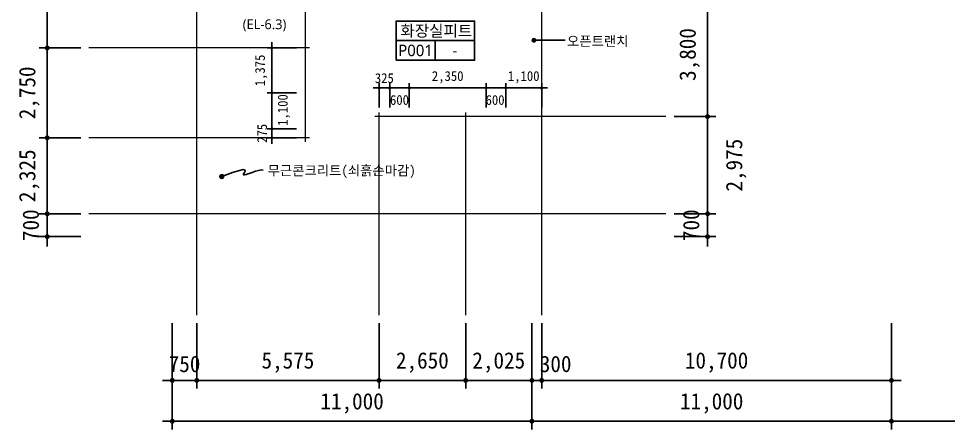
# Model space of a CAD drawing. Header units: inches. Extents: x 3675 to 732988, y -33059 to 70575.
# Drawn here: x 124211 to 152654, y 8388 to 20962 of the extents above; entities that cross this region are included whole.
import ezdxf
from ezdxf.enums import TextEntityAlignment as Align

# ---------------------------------------------------------------- set-up
doc = ezdxf.new("R2010")
doc.units = ezdxf.units.IN
doc.header["$MEASUREMENT"] = 0
doc.linetypes.add('CEN', pattern=[62, 60, -1, 0, -1])
doc.layers.get('0').update_dxf_attribs({"linetype": 'CONTINUOUS'})
for name, color, linetype, lineweight in [('A-AXIS-LINE', 1, 'CEN', 15), ('A-DIMS', 7, 'CONTINUOUS', 25), ('A-MKXS-LEAD', 7, 'CONTINUOUS', 25), ('A-MKXS-TEXT1', 3, 'CONTINUOUS', 25), ('A-MKXX-NAME', 3, 'CONTINUOUS', 25), ('A-MKXX-SYMB', 7, 'CONTINUOUS', 25), ('A-XXXX-TXT2', 3, 'CONTINUOUS', 25)]:
    doc.layers.add(name, color=color, linetype=linetype, lineweight=lineweight)
doc.styles.add('HY울릉도L', font='H2GTRE.TTF')
doc.styles.add('돋움체', font='')
doc.styles.add('맑은고딕', font='malgun.ttf')
doc.styles.get('돋움체').set_extended_font_data('DotumChe')
doc.dimstyles.new('CDIM', dxfattribs={"dimtxt": 2, "dimasz": 0.6, "dimexe": 1, "dimexo": 1, "dimgap": 1, "dimtad": 1, "dimdec": 0, "dimrnd": 0.5, "dimzin": 0, "dimdsep": 32, "dimlunit": 6, "dimtxsty": 'HY울릉도L', "dimblk1": '_CIDOT', "dimblk2": '_CIDOT', "dimsah": 1, "dimcen": 4.5, "dimclrd": 2, "dimclre": 2, "dimclrt": 7, "dimadec": 0, "dimazin": 0, "dimtfac": 1, "dimtdec": 0, "dimtix": 1, "dimtmove": 2, "dimatfit": 1, "dimldrblk": '_CIDOT', "dimfxl": 1, "dimtolj": 1, "dimtzin": 0, "dimlwd": -1, "dimarcsym": 0})

# ---------------------------------------------------------------- blocks, each defined once
blk = doc.blocks.new('_CIDOT')
at = {"color": 0, "linetype": 'ByBlock'}
blk.add_line((2, 0), (-1, 0), dxfattribs=at)
at = {"color": 0, "linetype": 'ByBlock', "const_width": 0.5}
blk.add_lwpolyline([(-0.25, 0, 1), (0.25, 0, 1)], format="xyb", close=True, dxfattribs=at)
blk = doc.blocks.new('*D100')
at = {"layer": 'A-DIMS', "lineweight": -2, "transparency": 16777216}
for p, q in [((128913, 11638), (128913, 9638)), ((129663, 11638), (129663, 9638))]:
    blk.add_line(p, q, dxfattribs=at)
at = {"layer": 'A-DIMS', "transparency": 16777216}
for p, q in [((128763, 9888), (128613, 9888)), ((129663, 9888), (128913, 9888)), ((129813, 9888), (129963, 9888))]:
    blk.add_line(p, q, dxfattribs=at)
at = {"layer": 'A-DIMS', "transparency": 16777216, "xscale": 150, "yscale": 150, "zscale": 150}
blk.add_blockref('_CIDOT', (128913, 9888), dxfattribs=at)
at = {"layer": 'A-DIMS', "transparency": 16777216, "xscale": 150, "yscale": 150, "zscale": 150, "rotation": 180}
blk.add_blockref('_CIDOT', (129663, 9888), dxfattribs=at)
at = {"layer": 'A-DIMS', "color": 3, "transparency": 16777216, "insert": (129288, 10388), "char_height": 500, "attachment_point": 5, "style": '돋움체'}
blk.add_mtext('\\A1;750', dxfattribs=at)
blk = doc.blocks.new('*D101')
at = {"layer": 'A-DIMS', "transparency": 16777216}
for p, q in [((125087, 15138), (125087, 15288)), ((125087, 14988), (125087, 14288)), ((125087, 14138), (125087, 13988))]:
    blk.add_line(p, q, dxfattribs=at)
at = {"layer": 'A-DIMS', "lineweight": -2, "transparency": 16777216}
for p, q in [((126113, 14988), (124837, 14988)), ((126113, 14288), (124837, 14288))]:
    blk.add_line(p, q, dxfattribs=at)
at = {"layer": 'A-DIMS', "transparency": 16777216, "xscale": 150, "yscale": 150, "zscale": 150}
for p, rotation in [((125087, 14988), 270), ((125087, 14288), 90)]:
    blk.add_blockref('_CIDOT', p, dxfattribs=dict(at, rotation=rotation))
at = {"layer": 'A-DIMS', "color": 3, "transparency": 16777216, "insert": (124587, 14638), "char_height": 500, "attachment_point": 5, "rotation": 90, "style": '돋움체'}
blk.add_mtext('\\A1;700', dxfattribs=at)
blk = doc.blocks.new('*D120')
at = {"layer": 'A-DIMS', "lineweight": -2, "transparency": 16777216}
for p, q in [((129663, 11638), (129663, 9638)), ((135238, 11638), (135238, 9638))]:
    blk.add_line(p, q, dxfattribs=at)
at = {"layer": 'A-DIMS', "transparency": 16777216}
blk.add_line((135088, 9888), (129813, 9888), dxfattribs=at)
at = {"layer": 'A-DIMS', "transparency": 16777216, "xscale": 150, "yscale": 150, "zscale": 150, "rotation": 180}
blk.add_blockref('_CIDOT', (129663, 9888), dxfattribs=at)
at = {"layer": 'A-DIMS', "transparency": 16777216, "xscale": 150, "yscale": 150, "zscale": 150}
blk.add_blockref('_CIDOT', (135238, 9888), dxfattribs=at)
at = {"layer": 'A-DIMS', "color": 3, "transparency": 16777216, "insert": (132450, 10435), "char_height": 500, "attachment_point": 5, "style": '돋움체'}
blk.add_mtext('\\A1;5,575', dxfattribs=at)
blk = doc.blocks.new('*D121')
at = {"layer": 'A-DIMS', "lineweight": -2, "transparency": 16777216}
for p, q in [((137888, 11638), (137888, 9638)), ((139913, 11638), (139913, 9638))]:
    blk.add_line(p, q, dxfattribs=at)
at = {"layer": 'A-DIMS', "transparency": 16777216}
for p, q in [((137738, 9888), (137588, 9888)), ((139913, 9888), (137888, 9888)), ((140063, 9888), (140213, 9888))]:
    blk.add_line(p, q, dxfattribs=at)
at = {"layer": 'A-DIMS', "transparency": 16777216, "xscale": 150, "yscale": 150, "zscale": 150}
blk.add_blockref('_CIDOT', (137888, 9888), dxfattribs=at)
at = {"layer": 'A-DIMS', "transparency": 16777216, "xscale": 150, "yscale": 150, "zscale": 150, "rotation": 180}
blk.add_blockref('_CIDOT', (139913, 9888), dxfattribs=at)
at = {"layer": 'A-DIMS', "color": 3, "transparency": 16777216, "insert": (138900, 10435), "char_height": 500, "attachment_point": 5, "style": '돋움체'}
blk.add_mtext('\\A1;2,025', dxfattribs=at)
blk = doc.blocks.new('*D122')
at = {"layer": 'A-DIMS', "lineweight": -2, "transparency": 16777216}
for p, q in [((139913, 11638), (139913, 9638)), ((140213, 11638), (140213, 9638))]:
    blk.add_line(p, q, dxfattribs=at)
at = {"layer": 'A-DIMS', "transparency": 16777216}
for p, q in [((139763, 9888), (139613, 9888)), ((139913, 9888), (140213, 9888)), ((140363, 9888), (140513, 9888))]:
    blk.add_line(p, q, dxfattribs=at)
at = {"layer": 'A-DIMS', "transparency": 16777216, "xscale": 150, "yscale": 150, "zscale": 150}
blk.add_blockref('_CIDOT', (139913, 9888), dxfattribs=at)
at = {"layer": 'A-DIMS', "transparency": 16777216, "xscale": 150, "yscale": 150, "zscale": 150, "rotation": 180}
blk.add_blockref('_CIDOT', (140213, 9888), dxfattribs=at)
at = {"layer": 'A-DIMS', "color": 3, "transparency": 16777216, "insert": (140640, 10388), "char_height": 500, "attachment_point": 5, "style": '돋움체'}
blk.add_mtext('\\A1;300', dxfattribs=at)
blk = doc.blocks.new('*D123')
at = {"layer": 'A-DIMS', "lineweight": -2, "transparency": 16777216}
for p, q in [((135238, 11638), (135238, 9638)), ((137888, 11638), (137888, 9638))]:
    blk.add_line(p, q, dxfattribs=at)
at = {"layer": 'A-DIMS', "transparency": 16777216}
blk.add_line((135388, 9888), (137738, 9888), dxfattribs=at)
at = {"layer": 'A-DIMS', "transparency": 16777216, "xscale": 150, "yscale": 150, "zscale": 150, "rotation": 180}
blk.add_blockref('_CIDOT', (135238, 9888), dxfattribs=at)
at = {"layer": 'A-DIMS', "transparency": 16777216, "xscale": 150, "yscale": 150, "zscale": 150}
blk.add_blockref('_CIDOT', (137888, 9888), dxfattribs=at)
at = {"layer": 'A-DIMS', "color": 3, "transparency": 16777216, "insert": (136563, 10435), "char_height": 500, "attachment_point": 5, "style": '돋움체'}
blk.add_mtext('\\A1;2,650', dxfattribs=at)
blk = doc.blocks.new('*D125')
at = {"layer": 'A-DIMS', "lineweight": -2, "transparency": 16777216}
for p, q in [((144263, 21763), (145538, 21763)), ((144263, 17963), (145538, 17963))]:
    blk.add_line(p, q, dxfattribs=at)
at = {"layer": 'A-DIMS', "transparency": 16777216}
blk.add_line((145288, 21613), (145288, 18113), dxfattribs=at)
at = {"layer": 'A-DIMS', "transparency": 16777216, "xscale": 150, "yscale": 150, "zscale": 150}
for p, rotation in [((145288, 21763), 90), ((145288, 17963), 270)]:
    blk.add_blockref('_CIDOT', p, dxfattribs=dict(at, rotation=rotation))
at = {"layer": 'A-DIMS', "color": 3, "transparency": 16777216, "insert": (144740, 19863), "char_height": 500, "attachment_point": 5, "rotation": 90, "style": '돋움체'}
blk.add_mtext('\\A1;3,800', dxfattribs=at)
blk = doc.blocks.new('*D128')
at = {"layer": 'A-DIMS', "lineweight": -2, "transparency": 16777216}
for p, q in [((144263, 17963), (145538, 17963)), ((144263, 14988), (145538, 14988))]:
    blk.add_line(p, q, dxfattribs=at)
at = {"layer": 'A-DIMS', "transparency": 16777216}
blk.add_line((145288, 15138), (145288, 17813), dxfattribs=at)
at = {"layer": 'A-DIMS', "transparency": 16777216, "xscale": 150, "yscale": 150, "zscale": 150}
for p, rotation in [((145288, 17963), 90), ((145288, 14988), 270)]:
    blk.add_blockref('_CIDOT', p, dxfattribs=dict(at, rotation=rotation))
at = {"layer": 'A-DIMS', "color": 3, "transparency": 16777216, "insert": (146163, 16475), "char_height": 500, "attachment_point": 5, "rotation": 90, "style": '돋움체'}
blk.add_mtext('\\A1;2,975', dxfattribs=at)
blk = doc.blocks.new('*D129')
at = {"layer": 'A-DIMS', "transparency": 16777216}
for p, q in [((145288, 15138), (145288, 15288)), ((145288, 14988), (145288, 14288)), ((145288, 14138), (145288, 13988))]:
    blk.add_line(p, q, dxfattribs=at)
at = {"layer": 'A-DIMS', "lineweight": -2, "transparency": 16777216}
for p, q in [((144263, 14988), (145538, 14988)), ((144263, 14288), (145538, 14288))]:
    blk.add_line(p, q, dxfattribs=at)
at = {"layer": 'A-DIMS', "transparency": 16777216, "xscale": 150, "yscale": 150, "zscale": 150}
for p, rotation in [((145288, 14988), 270), ((145288, 14288), 90)]:
    blk.add_blockref('_CIDOT', p, dxfattribs=dict(at, rotation=rotation))
at = {"layer": 'A-DIMS', "color": 3, "transparency": 16777216, "insert": (144788, 14638), "char_height": 500, "attachment_point": 5, "rotation": 90, "style": '돋움체'}
blk.add_mtext('\\A1;700', dxfattribs=at)
blk = doc.blocks.new('*D154')
at = {"layer": 'A-DIMS', "lineweight": -2, "transparency": 16777216}
for p, q in [((126113, 26988), (124837, 26988)), ((126113, 20063), (124837, 20063))]:
    blk.add_line(p, q, dxfattribs=at)
at = {"layer": 'A-DIMS', "transparency": 16777216}
blk.add_line((125087, 26838), (125087, 20213), dxfattribs=at)
at = {"layer": 'A-DIMS', "transparency": 16777216, "xscale": 150, "yscale": 150, "zscale": 150}
for p, rotation in [((125087, 26988), 90), ((125087, 20063), 270)]:
    blk.add_blockref('_CIDOT', p, dxfattribs=dict(at, rotation=rotation))
at = {"layer": 'A-DIMS', "color": 3, "transparency": 16777216, "insert": (124539, 23525), "char_height": 500, "attachment_point": 5, "rotation": 90, "style": '돋움체'}
blk.add_mtext('\\A1;6,925', dxfattribs=at)
blk = doc.blocks.new('*D155')
at = {"layer": 'A-DIMS', "lineweight": -2, "transparency": 16777216}
for p, q in [((126113, 17313), (124837, 17313)), ((126113, 14988), (124837, 14988))]:
    blk.add_line(p, q, dxfattribs=at)
at = {"layer": 'A-DIMS', "transparency": 16777216}
blk.add_line((125087, 15138), (125087, 17163), dxfattribs=at)
at = {"layer": 'A-DIMS', "transparency": 16777216, "xscale": 150, "yscale": 150, "zscale": 150}
for p, rotation in [((125087, 17313), 90), ((125087, 14988), 270)]:
    blk.add_blockref('_CIDOT', p, dxfattribs=dict(at, rotation=rotation))
at = {"layer": 'A-DIMS', "color": 3, "transparency": 16777216, "insert": (124539, 16150), "char_height": 500, "attachment_point": 5, "rotation": 90, "style": '돋움체'}
blk.add_mtext('\\A1;2,325', dxfattribs=at)
blk = doc.blocks.new('*D156')
at = {"layer": 'A-DIMS', "lineweight": -2, "transparency": 16777216}
for p, q in [((126113, 20063), (124837, 20063)), ((126113, 17313), (124837, 17313))]:
    blk.add_line(p, q, dxfattribs=at)
at = {"layer": 'A-DIMS', "transparency": 16777216}
blk.add_line((125087, 17463), (125087, 19913), dxfattribs=at)
at = {"layer": 'A-DIMS', "transparency": 16777216, "xscale": 150, "yscale": 150, "zscale": 150}
for p, rotation in [((125087, 20063), 90), ((125087, 17313), 270)]:
    blk.add_blockref('_CIDOT', p, dxfattribs=dict(at, rotation=rotation))
at = {"layer": 'A-DIMS', "color": 3, "transparency": 16777216, "insert": (124539, 18688), "char_height": 500, "attachment_point": 5, "rotation": 90, "style": '돋움체'}
blk.add_mtext('\\A1;2,750', dxfattribs=at)
blk = doc.blocks.new('*D170')
at = {"layer": 'A-DIMS', "lineweight": -2, "transparency": 16777216}
for p, q in [((139913, 11638), (139913, 8388)), ((150913, 11638), (150913, 8388))]:
    blk.add_line(p, q, dxfattribs=at)
at = {"layer": 'A-DIMS', "transparency": 16777216}
blk.add_line((140063, 8638), (150763, 8638), dxfattribs=at)
at = {"layer": 'A-DIMS', "transparency": 16777216, "xscale": 150, "yscale": 150, "zscale": 150, "rotation": 180}
blk.add_blockref('_CIDOT', (139913, 8638), dxfattribs=at)
at = {"layer": 'A-DIMS', "transparency": 16777216, "xscale": 150, "yscale": 150, "zscale": 150}
blk.add_blockref('_CIDOT', (150913, 8638), dxfattribs=at)
at = {"layer": 'A-DIMS', "color": 3, "transparency": 16777216, "insert": (145413, 9185), "char_height": 500, "attachment_point": 5, "style": '돋움체'}
blk.add_mtext('\\A1;11,000', dxfattribs=at)
blk = doc.blocks.new('*D171')
at = {"layer": 'A-DIMS', "lineweight": -2, "transparency": 16777216}
for p, q in [((150913, 11638), (150913, 8388)), ((161913, 11638), (161913, 8388))]:
    blk.add_line(p, q, dxfattribs=at)
at = {"layer": 'A-DIMS', "transparency": 16777216}
blk.add_line((151063, 8638), (161763, 8638), dxfattribs=at)
at = {"layer": 'A-DIMS', "transparency": 16777216, "xscale": 150, "yscale": 150, "zscale": 150, "rotation": 180}
blk.add_blockref('_CIDOT', (150913, 8638), dxfattribs=at)
at = {"layer": 'A-DIMS', "transparency": 16777216, "xscale": 150, "yscale": 150, "zscale": 150}
blk.add_blockref('_CIDOT', (161913, 8638), dxfattribs=at)
at = {"layer": 'A-DIMS', "color": 3, "transparency": 16777216, "insert": (156413, 9185), "char_height": 500, "attachment_point": 5, "style": '돋움체'}
blk.add_mtext('\\A1;11,000', dxfattribs=at)
blk = doc.blocks.new('*D169')
at = {"layer": 'A-DIMS', "lineweight": -2, "transparency": 16777216}
for p, q in [((128913, 11638), (128913, 8388)), ((139913, 11638), (139913, 8388))]:
    blk.add_line(p, q, dxfattribs=at)
at = {"layer": 'A-DIMS', "transparency": 16777216}
blk.add_line((129063, 8638), (139763, 8638), dxfattribs=at)
at = {"layer": 'A-DIMS', "transparency": 16777216, "xscale": 150, "yscale": 150, "zscale": 150, "rotation": 180}
blk.add_blockref('_CIDOT', (128913, 8638), dxfattribs=at)
at = {"layer": 'A-DIMS', "transparency": 16777216, "xscale": 150, "yscale": 150, "zscale": 150}
blk.add_blockref('_CIDOT', (139913, 8638), dxfattribs=at)
at = {"layer": 'A-DIMS', "color": 3, "transparency": 16777216, "insert": (134413, 9185), "char_height": 500, "attachment_point": 5, "style": '돋움체'}
blk.add_mtext('\\A1;11,000', dxfattribs=at)
blk = doc.blocks.new('*D173')
at = {"layer": 'A-DIMS', "lineweight": -2, "transparency": 16777216}
for p, q in [((140213, 11638), (140213, 9638)), ((150913, 11638), (150913, 9638))]:
    blk.add_line(p, q, dxfattribs=at)
at = {"layer": 'A-DIMS', "transparency": 16777216}
blk.add_line((150763, 9888), (140363, 9888), dxfattribs=at)
at = {"layer": 'A-DIMS', "transparency": 16777216, "xscale": 150, "yscale": 150, "zscale": 150, "rotation": 180}
blk.add_blockref('_CIDOT', (140213, 9888), dxfattribs=at)
at = {"layer": 'A-DIMS', "transparency": 16777216, "xscale": 150, "yscale": 150, "zscale": 150}
blk.add_blockref('_CIDOT', (150913, 9888), dxfattribs=at)
at = {"layer": 'A-DIMS', "color": 3, "transparency": 16777216, "insert": (145563, 10435), "char_height": 500, "attachment_point": 5, "style": '돋움체'}
blk.add_mtext('\\A1;10,700', dxfattribs=at)
blk = doc.blocks.new('*D594')
at = {"layer": 'A-DIMS', "lineweight": -2, "transparency": 16777216}
for p, q in [((138513, 18238), (138513, 18988)), ((139113, 18238), (139113, 18988))]:
    blk.add_line(p, q, dxfattribs=at)
at = {"layer": 'A-DIMS', "transparency": 16777216}
blk.add_line((139023, 18838), (138603, 18838), dxfattribs=at)
at = {"layer": 'A-DIMS', "transparency": 16777216, "xscale": 90, "yscale": 90, "zscale": 90, "rotation": 180}
blk.add_blockref('_CIDOT', (138513, 18838), dxfattribs=at)
at = {"layer": 'A-DIMS', "transparency": 16777216, "xscale": 90, "yscale": 90, "zscale": 90}
blk.add_blockref('_CIDOT', (139113, 18838), dxfattribs=at)
at = {"layer": 'A-DIMS', "color": 3, "transparency": 16777216, "insert": (138787, 18470), "char_height": 300, "attachment_point": 5, "style": '돋움체'}
blk.add_mtext('\\A1;600', dxfattribs=at)
blk = doc.blocks.new('*D595')
at = {"layer": 'A-DIMS', "transparency": 16777216}
for p, q in [((139023, 18838), (138933, 18838)), ((139113, 18838), (140213, 18838)), ((140303, 18838), (140393, 18838))]:
    blk.add_line(p, q, dxfattribs=at)
at = {"layer": 'A-DIMS', "lineweight": -2, "transparency": 16777216}
for p, q in [((139113, 18238), (139113, 18988)), ((140213, 18238), (140213, 18988))]:
    blk.add_line(p, q, dxfattribs=at)
at = {"layer": 'A-DIMS', "transparency": 16777216, "xscale": 90, "yscale": 90, "zscale": 90}
blk.add_blockref('_CIDOT', (139113, 18838), dxfattribs=at)
at = {"layer": 'A-DIMS', "transparency": 16777216, "xscale": 90, "yscale": 90, "zscale": 90, "rotation": 180}
blk.add_blockref('_CIDOT', (140213, 18838), dxfattribs=at)
at = {"layer": 'A-DIMS', "color": 3, "transparency": 16777216, "insert": (139663, 19166), "char_height": 300, "attachment_point": 5, "style": '돋움체'}
blk.add_mtext('\\A1;1,100', dxfattribs=at)
blk = doc.blocks.new('*D596')
at = {"layer": 'A-DIMS', "lineweight": -2, "transparency": 16777216}
for p, q in [((136163, 18238), (136163, 18988)), ((138513, 18238), (138513, 18988))]:
    blk.add_line(p, q, dxfattribs=at)
at = {"layer": 'A-DIMS', "transparency": 16777216}
blk.add_line((136253, 18838), (138423, 18838), dxfattribs=at)
at = {"layer": 'A-DIMS', "transparency": 16777216, "xscale": 90, "yscale": 90, "zscale": 90, "rotation": 180}
blk.add_blockref('_CIDOT', (136163, 18838), dxfattribs=at)
at = {"layer": 'A-DIMS', "transparency": 16777216, "xscale": 90, "yscale": 90, "zscale": 90}
blk.add_blockref('_CIDOT', (138513, 18838), dxfattribs=at)
at = {"layer": 'A-DIMS', "color": 3, "transparency": 16777216, "insert": (137338, 19166), "char_height": 300, "attachment_point": 5, "style": '돋움체'}
blk.add_mtext('\\A1;2,350', dxfattribs=at)
blk = doc.blocks.new('*D597')
at = {"layer": 'A-DIMS', "lineweight": -2, "transparency": 16777216}
for p, q in [((132713, 18688), (131812, 18688)), ((132713, 17588), (131812, 17588))]:
    blk.add_line(p, q, dxfattribs=at)
at = {"layer": 'A-DIMS', "transparency": 16777216}
blk.add_line((131962, 18598), (131962, 17678), dxfattribs=at)
at = {"layer": 'A-DIMS', "transparency": 16777216, "xscale": 90, "yscale": 90, "zscale": 90}
for p, rotation in [((131962, 18688), 90), ((131962, 17588), 270)]:
    blk.add_blockref('_CIDOT', p, dxfattribs=dict(at, rotation=rotation))
at = {"layer": 'A-DIMS', "color": 3, "transparency": 16777216, "insert": (132330, 18164), "char_height": 300, "attachment_point": 5, "rotation": 90, "style": '돋움체'}
blk.add_mtext('\\A1;1,100', dxfattribs=at)
blk = doc.blocks.new('*D598')
at = {"layer": 'A-DIMS', "lineweight": -2, "transparency": 16777216}
for p, q in [((132712, 20063), (131812, 20063)), ((132713, 18688), (131812, 18688))]:
    blk.add_line(p, q, dxfattribs=at)
at = {"layer": 'A-DIMS', "transparency": 16777216}
blk.add_line((131962, 18778), (131962, 19973), dxfattribs=at)
at = {"layer": 'A-DIMS', "transparency": 16777216, "xscale": 90, "yscale": 90, "zscale": 90}
for p, rotation in [((131962, 20063), 90), ((131962, 18688), 270)]:
    blk.add_blockref('_CIDOT', p, dxfattribs=dict(at, rotation=rotation))
at = {"layer": 'A-DIMS', "color": 3, "transparency": 16777216, "insert": (131634, 19375), "char_height": 300, "attachment_point": 5, "rotation": 90, "style": '돋움체'}
blk.add_mtext('\\A1;1,375', dxfattribs=at)
blk = doc.blocks.new('*D599')
at = {"layer": 'A-DIMS', "transparency": 16777216}
for p, q in [((131962, 17678), (131962, 17768)), ((131962, 17313), (131962, 17588)), ((131962, 17223), (131962, 17133))]:
    blk.add_line(p, q, dxfattribs=at)
at = {"layer": 'A-DIMS', "lineweight": -2, "transparency": 16777216}
for p, q in [((132713, 17588), (131812, 17588)), ((132713, 17313), (131812, 17313))]:
    blk.add_line(p, q, dxfattribs=at)
at = {"layer": 'A-DIMS', "transparency": 16777216, "xscale": 90, "yscale": 90, "zscale": 90}
for p, rotation in [((131962, 17588), 270), ((131962, 17313), 90)]:
    blk.add_blockref('_CIDOT', p, dxfattribs=dict(at, rotation=rotation))
at = {"layer": 'A-DIMS', "color": 3, "transparency": 16777216, "insert": (131662, 17450), "char_height": 300, "attachment_point": 5, "rotation": 90, "style": '돋움체'}
blk.add_mtext('\\A1;275', dxfattribs=at)
blk = doc.blocks.new('*D600')
at = {"layer": 'A-DIMS', "lineweight": -2, "transparency": 16777216}
for p, q in [((135563, 18238), (135563, 18988)), ((136163, 18238), (136163, 18988))]:
    blk.add_line(p, q, dxfattribs=at)
at = {"layer": 'A-DIMS', "transparency": 16777216}
blk.add_line((136073, 18838), (135653, 18838), dxfattribs=at)
at = {"layer": 'A-DIMS', "transparency": 16777216, "xscale": 90, "yscale": 90, "zscale": 90, "rotation": 180}
blk.add_blockref('_CIDOT', (135563, 18838), dxfattribs=at)
at = {"layer": 'A-DIMS', "transparency": 16777216, "xscale": 90, "yscale": 90, "zscale": 90}
blk.add_blockref('_CIDOT', (136163, 18838), dxfattribs=at)
at = {"layer": 'A-DIMS', "color": 3, "transparency": 16777216, "insert": (135863, 18470), "char_height": 300, "attachment_point": 5, "style": '돋움체'}
blk.add_mtext('\\A1;600', dxfattribs=at)
blk = doc.blocks.new('*D601')
at = {"layer": 'A-DIMS', "transparency": 16777216}
for p, q in [((135148, 18838), (135058, 18838)), ((135238, 18838), (135563, 18838)), ((135653, 18838), (135743, 18838))]:
    blk.add_line(p, q, dxfattribs=at)
at = {"layer": 'A-DIMS', "lineweight": -2, "transparency": 16777216}
for p, q in [((135238, 18238), (135238, 18988)), ((135563, 18238), (135563, 18988))]:
    blk.add_line(p, q, dxfattribs=at)
at = {"layer": 'A-DIMS', "transparency": 16777216, "xscale": 90, "yscale": 90, "zscale": 90}
blk.add_blockref('_CIDOT', (135238, 18838), dxfattribs=at)
at = {"layer": 'A-DIMS', "transparency": 16777216, "xscale": 90, "yscale": 90, "zscale": 90, "rotation": 180}
blk.add_blockref('_CIDOT', (135563, 18838), dxfattribs=at)
at = {"layer": 'A-DIMS', "color": 3, "transparency": 16777216, "insert": (135400, 19138), "char_height": 300, "attachment_point": 5, "style": '돋움체'}
blk.add_mtext('\\A1;325', dxfattribs=at)

msp = doc.modelspace()

# ---------------------------------------------------------------- linework, layer by layer
msp.add_line((140930.8, 20298.5), (139975, 20298.5))
at = {"layer": 'A-AXIS-LINE'}
for p, q in [((129662.6, 11887.5), (129662.6, 29787.5)), ((140212.5, 11887.5), (140212.5, 29787.5)), ((132987.5, 17187.5), (132987.5, 26987.5)), ((133112.5, 20062.5), (126362.5, 20062.5)), ((144012.5, 17962.5), (135112.5, 17962.5)), ((135237.5, 11887.5), (135237.5, 18087.5)), ((137887.5, 11887.5), (137887.5, 18087.5)), ((133112.5, 17312.5), (126362.5, 17312.5)), ((144012.5, 14987.5), (126362.5, 14987.5))]:
    msp.add_line(p, q, dxfattribs=at)
at = {"layer": 'A-MKXS-LEAD'}
for points, const_width in [([(139937.5, 20298.5, -1), (140012.5, 20298.5, -1)], 75), ([(130385.3, 16132.5, 1), (130468.2, 16124.2, 1)], 80)]:
    msp.add_lwpolyline(points, format="xyb", close=True, dxfattribs=dict(at, const_width=const_width))
msp.add_lwpolyline([(130426.8, 16128.3), (130752.6, 16251.2), (130964.9, 16317.5), (131085.7, 16339), (131137, 16327.4), (131140.9, 16294.4), (131119.2, 16251.7), (131094.2, 16211), (131087.6, 16184.1), (131116.5, 16179.7), (131176.9, 16194.4), (131259.8, 16221.7), (131356.1, 16255.4), (131456.8, 16289.1), (131552.8, 16316.3), (131635.1, 16330.7), (131694.7, 16325.9)], dxfattribs=at)
at = {"layer": 'A-MKXX-SYMB'}
msp.add_line((136958.2, 20288), (136958.2, 19688), dxfattribs=at)
for points in [[(135758.2, 20288), (138158.2, 20288), (138158.2, 20888), (135758.2, 20888)], [(135758.2, 19688), (138158.2, 19688), (138158.2, 20288), (135758.2, 20288)]]:
    msp.add_lwpolyline(points, close=True, dxfattribs=at)

# ---------------------------------------------------------------- texts
at = {"layer": 'A-MKXS-TEXT1', "style": '돋움체'}
for s, p in [('오픈트랜치', (140986.6, 20272.3)), ('무근콘크리트(쇠흙손마감)', (131829.2, 16312.9))]:
    msp.add_text(s, height=300, dxfattribs=at).set_placement(p, align=Align.MIDDLE_LEFT)
at = {"layer": 'A-MKXX-NAME', "style": '맑은고딕'}
for s, p in [('화장실피트', (136989.3, 20588)), ('P001', (136354.4, 19988)), ('-', (137554.4, 19988))]:
    msp.add_text(s, height=350, dxfattribs=at).set_placement(p, align=Align.MIDDLE_CENTER)
at = {"layer": 'A-XXXX-TXT2', "style": '맑은고딕'}
msp.add_text('(EL-6.3)', height=300, dxfattribs=at).set_placement((131067.4, 20788.8), align=Align.MIDDLE_LEFT)

# ---------------------------------------------------------------- dimensions: what is measured, and where the dimension line sits
at = {"layer": 'A-DIMS'}
for base, p1, p2, angle, override, picture, middle in [((125087.1, 20062.5), (126362.5, 26987.5), (126362.5, 20062.5), 270, {"dimscale": 250, "dimtxsty": '돋움체', "dimclrd": 256, "dimclre": 256, "dimclrt": 3}, '*D154', (124539.5, 23525)), ((145287.9, 17962.5), (144012.5, 21762.5), (144012.5, 17962.5), 270, {"dimscale": 250, "dimtxsty": '돋움체', "dimclrd": 256, "dimclre": 256, "dimclrt": 3}, '*D125', (144740.3, 19862.5)), ((125087.1, 20062.5), (126362.5, 17312.5), (126362.5, 20062.5), 90, {"dimscale": 250, "dimtxsty": '돋움체', "dimclrd": 256, "dimclre": 256, "dimclrt": 3}, '*D156', (124539.5, 18687.5)), ((131962.5, 20062.5), (132862.5, 18687.5), (132862.5, 20062.5), 90, {"dimscale": 150, "dimtxsty": '돋움체', "dimclrd": 256, "dimclre": 256, "dimclrt": 3}, '*D598', (131633.9, 19375)), ((131962.5, 17587.5), (132862.5, 17312.5), (132862.5, 17587.5), 90, {"dimscale": 150, "dimtxsty": '돋움체', "dimclrd": 256, "dimclre": 256, "dimclrt": 3}, '*D599', (131662.3, 17450)), ((125087.1, 17312.5), (126362.5, 14987.5), (126362.5, 17312.5), 90, {"dimscale": 250, "dimtxsty": '돋움체', "dimclrd": 256, "dimclre": 256, "dimclrt": 3}, '*D155', (124539.5, 16150)), ((125087.1, 14287.5), (126362.5, 14987.5), (126362.5, 14287.5), 270, {"dimscale": 250, "dimtxsty": '돋움체', "dimclrd": 256, "dimclre": 256, "dimclrt": 3}, '*D101', (124586.7, 14637.5)), ((145287.9, 14287.5), (144012.5, 14987.5), (144012.5, 14287.5), 270, {"dimscale": 250, "dimtxsty": '돋움체', "dimclrd": 256, "dimclre": 256, "dimclrt": 3}, '*D129', (144787.6, 14637.5)), ((128912.5, 9887.5), (129662.6, 11887.5), (128912.5, 11887.5), 180, {"dimscale": 250, "dimtxsty": '돋움체', "dimclrd": 256, "dimclre": 256, "dimclrt": 3}, '*D100', (129287.5, 10387.8)), ((129662.6, 9887.5), (135237.5, 11887.5), (129662.6, 11887.5), 180, {"dimscale": 250, "dimtxsty": '돋움체', "dimclrd": 256, "dimclre": 256, "dimclrt": 3}, '*D120', (132450, 10435.1)), ((137887.5, 9887.5), (139912.5, 11887.5), (137887.5, 11887.5), 180, {"dimscale": 250, "dimtxsty": '돋움체', "dimclrd": 256, "dimclre": 256, "dimclrt": 3}, '*D121', (138900, 10435.1)), ((140212.5, 9887.5), (150912.5, 11887.5), (140212.5, 11887.5), 180, {"dimscale": 250, "dimtxsty": '돋움체', "dimclrd": 256, "dimclre": 256, "dimclrt": 3}, '*D173', (145562.5, 10435.1))]:
    dim = msp.add_linear_dim(base=base, p1=p1, p2=p2, angle=angle, dimstyle='CDIM', override=override, dxfattribs=at)
    dim.commit()
    dim.dimension.update_dxf_attribs({"geometry": picture, "text_midpoint": middle})
for base, p1, p2, override, picture, middle in [((138512.5, 18837.5), (136162.5, 18087.5), (138512.5, 18087.5), {"dimscale": 150, "dimtxsty": '돋움체', "dimclrd": 256, "dimclre": 256, "dimclrt": 3}, '*D596', (137337.5, 19166.1)), ((140212.5, 18837.5), (139112.5, 18087.5), (140212.5, 18087.5), {"dimscale": 150, "dimtxsty": '돋움체', "dimclrd": 256, "dimclre": 256, "dimclrt": 3}, '*D595', (139662.5, 19166.1)), ((135562.5, 18837.5), (135237.5, 18087.5), (135562.5, 18087.5), {"dimscale": 150, "dimtxsty": '돋움체', "dimclrd": 256, "dimclre": 256, "dimclrt": 3}, '*D601', (135400, 19137.7)), ((139912.5, 8637.5), (128912.5, 11887.5), (139912.5, 11887.5), {"dimscale": 250, "dimtxsty": '돋움체', "dimclrd": 256, "dimclre": 256, "dimclrt": 3}, '*D169', (134412.5, 9185.1)), ((137887.5, 9887.5), (135237.5, 11887.5), (137887.5, 11887.5), {"dimscale": 250, "dimtxsty": '돋움체', "dimclrd": 256, "dimclre": 256, "dimclrt": 3}, '*D123', (136562.5, 10435.1)), ((150912.5, 8637.5), (139912.5, 11887.5), (150912.5, 11887.5), {"dimscale": 250, "dimtxsty": '돋움체', "dimclrd": 256, "dimclre": 256, "dimclrt": 3}, '*D170', (145412.5, 9185.1)), ((161912.5, 8637.5), (150912.5, 11887.5), (161912.5, 11887.5), {"dimscale": 250, "dimtxsty": '돋움체', "dimclrd": 256, "dimclre": 256, "dimclrt": 3}, '*D171', (156412.5, 9185.1))]:
    dim = msp.add_linear_dim(base=base, p1=p1, p2=p2, dimstyle='CDIM', override=override, dxfattribs=at)
    dim.commit()
    dim.dimension.update_dxf_attribs({"geometry": picture, "text_midpoint": middle})
for base, p1, p2, angle, override, picture, middle in [((131962.5, 17587.5), (132862.5, 18687.5), (132862.5, 17587.5), 270, {"dimscale": 150, "dimtxsty": '돋움체', "dimclrd": 256, "dimclre": 256, "dimclrt": 3}, '*D597', (132330, 18164)), ((135562.5, 18837.5), (136162.5, 18087.5), (135562.5, 18087.5), 180, {"dimscale": 150, "dimtxsty": '돋움체', "dimclrd": 256, "dimclre": 256, "dimclrt": 3}, '*D600', (135862.5, 18470)), ((138512.5, 18837.5), (139112.5, 18087.5), (138512.5, 18087.5), 180, {"dimscale": 150, "dimtxsty": '돋움체', "dimclrd": 256, "dimclre": 256, "dimclrt": 3}, '*D594', (138787.1, 18470)), ((145287.9, 17962.5), (144012.5, 14987.5), (144012.5, 17962.5), 90, {"dimscale": 250, "dimtxsty": '돋움체', "dimclrd": 256, "dimclre": 256, "dimclrt": 3}, '*D128', (146163.5, 16475))]:
    dim = msp.add_linear_dim(base=base, p1=p1, p2=p2, angle=angle, dimstyle='CDIM', override=override, dxfattribs=at)
    dim.commit()
    dim.dimension.update_dxf_attribs({"geometry": picture, "text_midpoint": middle, "dimtype": 160})
dim = msp.add_linear_dim(base=(140212.5, 9887.5), p1=(139912.5, 11887.5), p2=(140212.5, 11887.5), dimstyle='CDIM', override={"dimscale": 250, "dimtxsty": '돋움체', "dimclrd": 256, "dimclre": 256, "dimclrt": 3}, dxfattribs=at)
dim.commit()
dim.dimension.update_dxf_attribs({"geometry": '*D122', "text_midpoint": (140640.5, 10387.8), "dimtype": 160})

doc.saveas('drawing.dxf')
